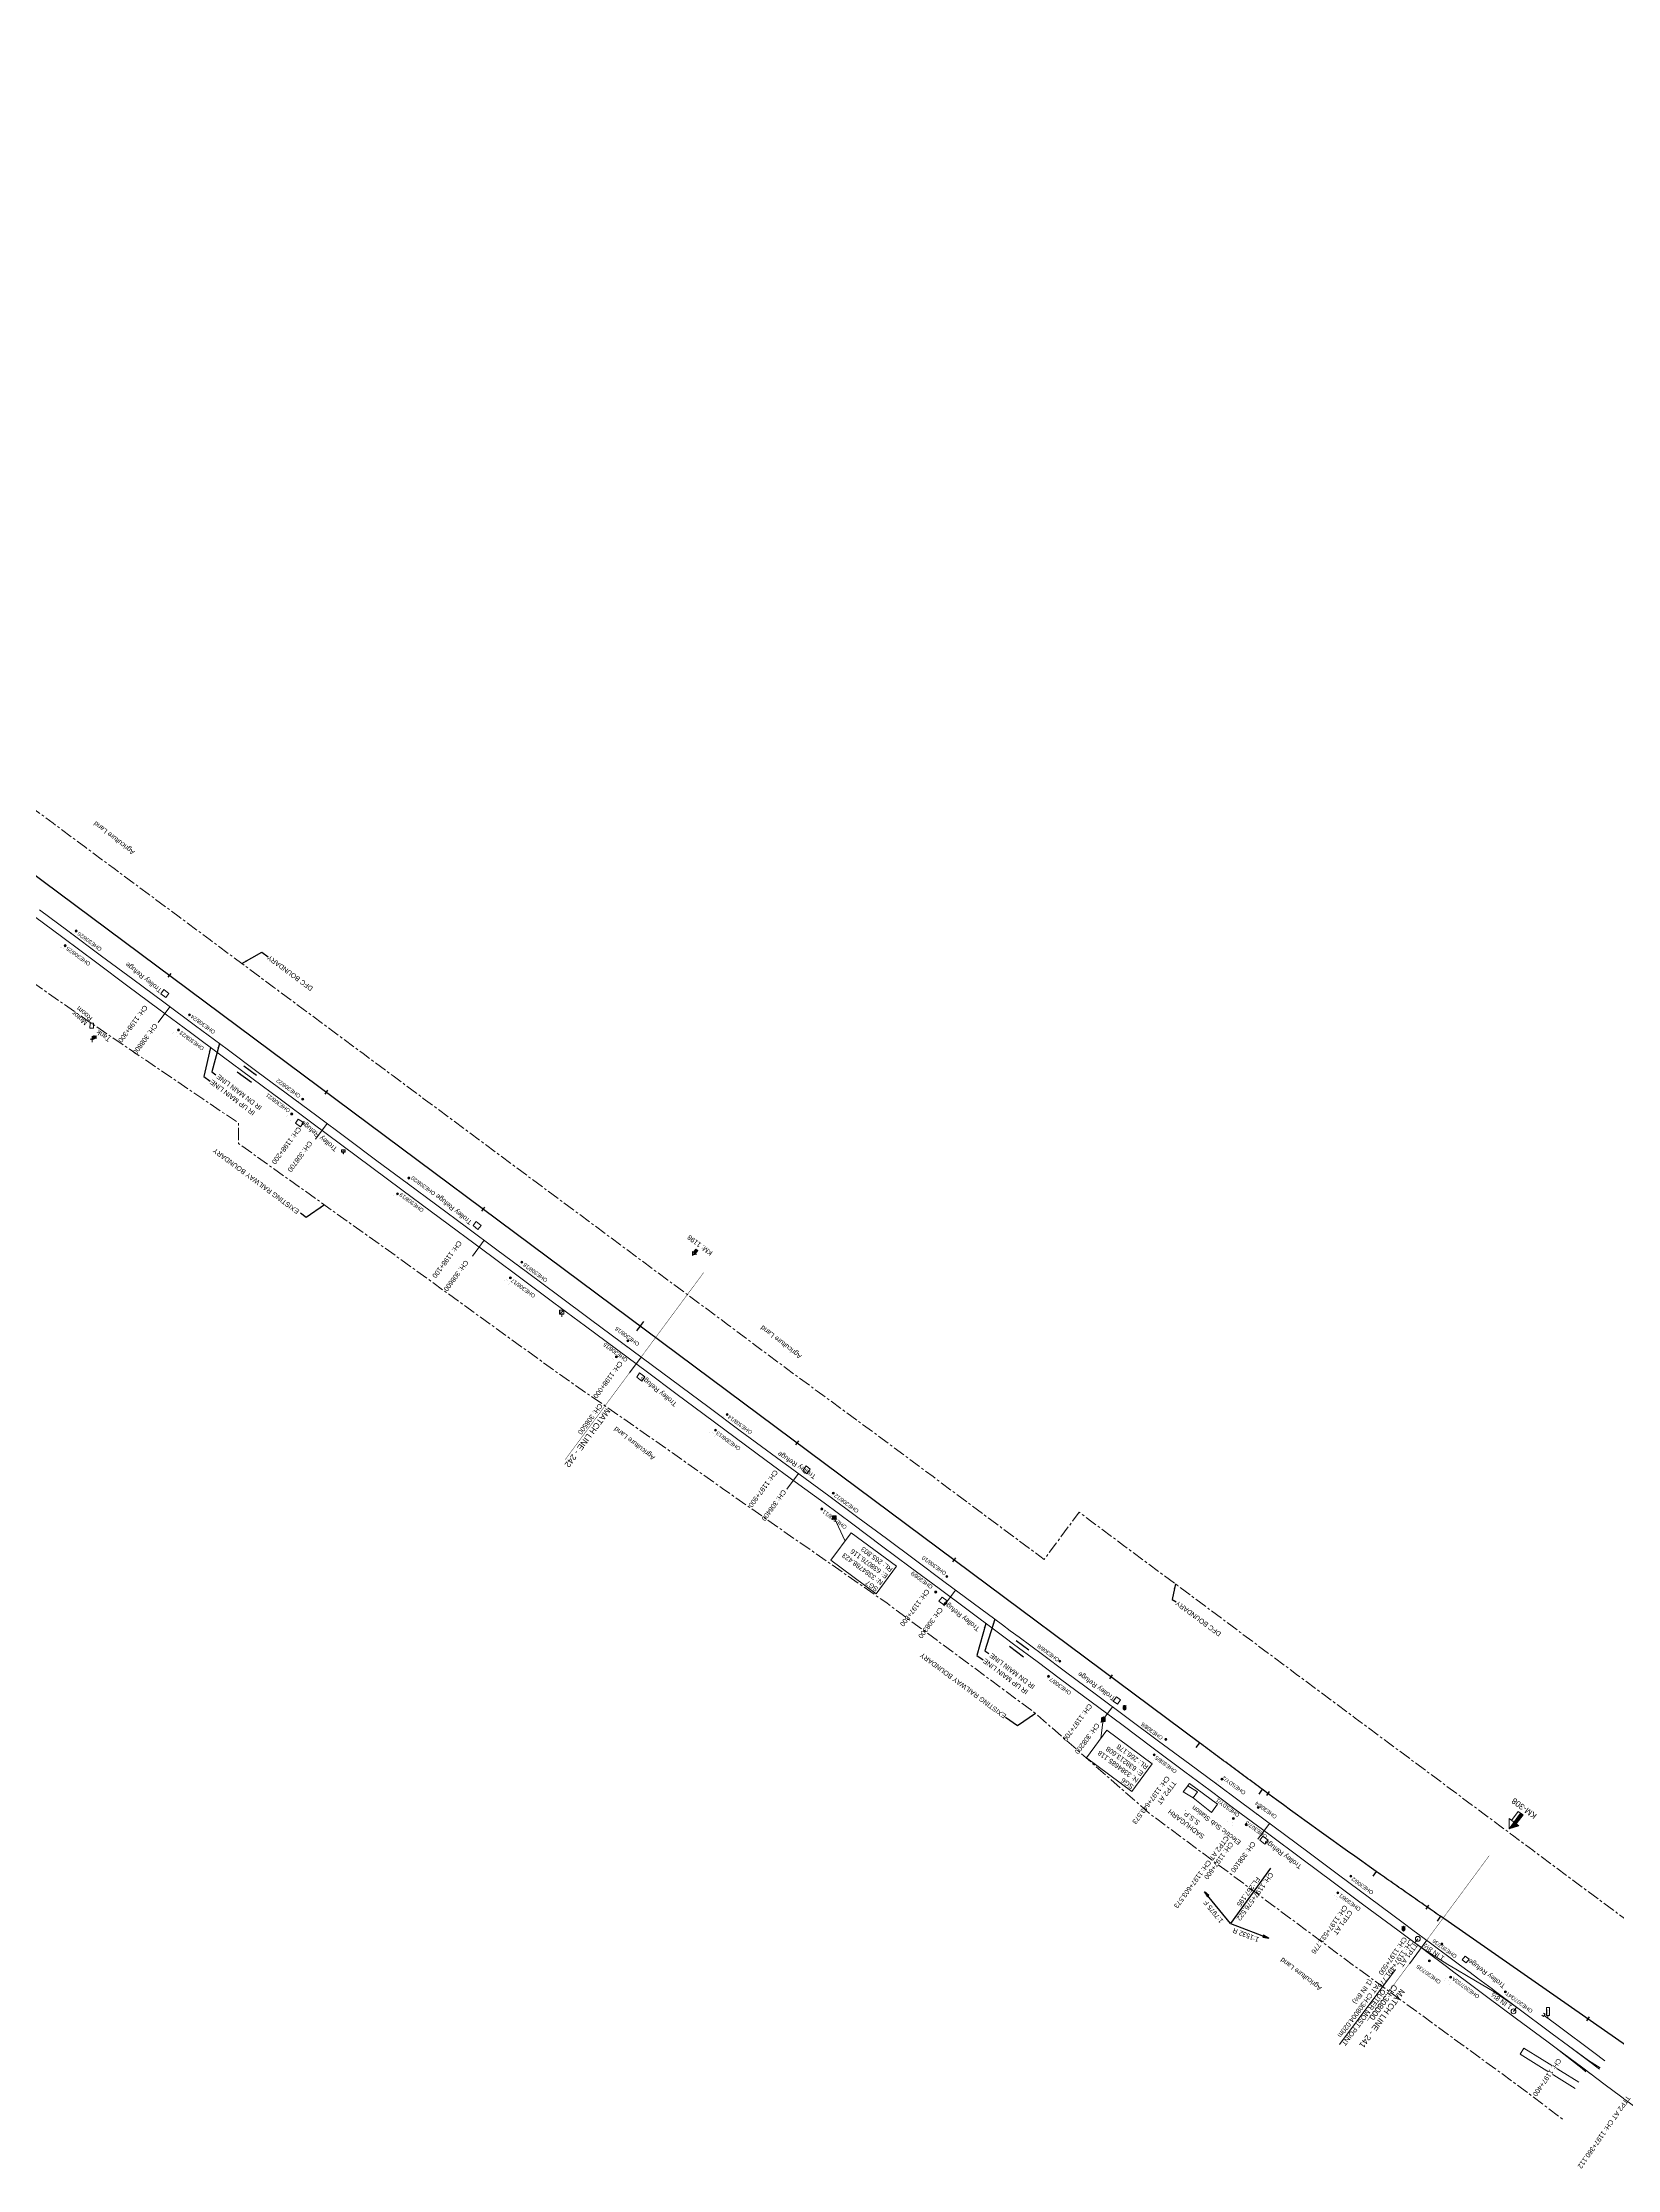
# Model space of a CAD drawing. Header units: metres. Extents: x 628798 to 649928, y 3375999 to 3390963.
# Drawn here: x 637671 to 638476, y 3384455 to 3385542 of the extents above; entities that cross this region are included whole.
import ezdxf
from ezdxf.enums import TextEntityAlignment as Align

# ---------------------------------------------------------------- set-up
doc = ezdxf.new("R2010")
doc.units = ezdxf.units.M
doc.header["$MEASUREMENT"] = 0
for name, pattern in [('CENTER', [2, 1.25, -0.25, 0.25, -0.25]), ('CENTER2', [1.125, 0.75, -0.125, 0.125, -0.125]), ('PHANTOM2', [1.25, 0.625, -0.125, 0.125, -0.125, 0.125, -0.125])]:
    doc.linetypes.add(name, pattern=pattern)
for name, color, linetype, lineweight in [('Bore', 8, 'Continuous', 0), ('C-ALIG-DG-LINE', 1, 'CENTER2', 70), ('C-ALIG-LABL-DG', 1, 'Continuous', 25), ('C-ALIG-LABL-DG-MARK', 1, 'Continuous', 25), ('Commercial Building Pucca', 251, 'Continuous', 0), ('DFCC BOUNDARY', 6, 'CENTER', 0), ('Existing Chainage', 7, 'Continuous', 0), ('Existing IR Track', 143, 'Continuous', 0), ('Existing Railway Boundary', 7, 'CENTER', 0), ('Fence', 251, 'FENCELINE1', 0), ('flow direction', 7, 'Continuous', 0), ('Govt buliding', 251, 'Continuous', 0), ('Km post', 1, 'Continuous', 13), ('KM STONE', 7, 'Continuous', 0), ('MATCH LINE', 7, 'Continuous', 0), ('Name Board', 251, 'Continuous', 0), ('OHE MAST', 8, 'Continuous', 0), ("SADHUGARH STN SRJ's", 251, 'Continuous', 0), ('Side Details', 251, 'Continuous', 0), ('Sign Board', 251, 'Continuous', 0), ('SRJ13A', 8, 'Continuous', 0), ('STOP', 8, 'Continuous', 0), ('Text', 251, 'Continuous', 0), ('TOPOSTYLEREMARK', 251, 'Continuous', 0), ('Transformer', 251, 'Continuous', 0), ('Trolley Stand', 251, 'Continuous', 0), ('WL', 7, 'Continuous', 0)]:
    doc.layers.add(name, color=color, linetype=linetype, lineweight=lineweight)
doc.styles.add('ARIAL', font='arial.ttf')
doc.styles.add('CUT-FILL', font='cut-fill.shx', dxfattribs={"height": 2})
doc.styles.add('NB', font='swissbo.ttf', dxfattribs={"height": 1.5})
doc.styles.get("Standard").update_dxf_attribs({"font": 'arial.ttf'})
doc.styles.add('Style-Arial', font='arial.ttf')
doc.styles.add('Text', font='arial.ttf', dxfattribs={"height": 2})
doc.linetypes.add('FENCELINE1', pattern='A,6.35,-2.54,[133,ltypeshp.shx,S=2.54,R=0,X=-2.54,Y=0],-2.54,25.4', length=36.83)
doc.dimstyles.new('ISO-25', dxfattribs={"dimtxt": 2.5, "dimasz": 2.5, "dimexe": 1.25, "dimexo": 0.625, "dimtad": 1, "dimtxsty": 'Standard', "dimcen": 2.5, "dimadec": 0, "dimazin": 0, "dimtfac": 1, "dimtmove": 0, "dimatfit": 3, "dimfxl": 1, "dimarcsym": 0})

# ---------------------------------------------------------------- blocks, each defined once
blk = doc.blocks.new('BORE')
at = {"ltscale": 0.5}
for q in [(-1, 0), (0, 1.6), (1, 0), (0, -1.6)]:
    blk.add_line((0, 0), q, dxfattribs=at)
blk.add_circle((0, 0), 0.328, dxfattribs=at)
blk = doc.blocks.new('NB')
for p, q in [((-1, 0.8), (-1, 2)), ((-1, 2), (1, 2)), ((-1, 0.8), (1, 0.8)), ((-0.1, 0.8), (-0.1, 0)), ((-0.1, 0), (0.1, 0)), ((0.1, 0.8), (0.1, 0)), ((1, 2), (1, 0.8))]:
    blk.add_line(p, q)
at = {"style": 'NB', "width": 1.025371}
blk.add_text('NB', height=0.988, rotation=180, dxfattribs=at).set_placement((0, 1.4), align=Align.MIDDLE_CENTER)
blk = doc.blocks.new('SIG')
for color, points in [(1, [(-0.2, 0.4, 0.180295), (0, 0.3, -0.00255), (0, 0.3, -0.00255), (0, 0.3, 0.180295), (0.2, 0.4, -0.002654), (0.2, 0.4, 0.184495), (0.3, 0.7, 1.000001), (-0.3, 0.7, 0.184495), (-0.2, 0.4, -0.002654)]), (2, [(0.2, -0.2, -0.002654), (0.2, -0.2, 0.184495), (0.3, 0, 1.000001), (-0.3, 0, 0.184495), (-0.2, -0.2, -0.002654), (-0.2, -0.2, 0.180295), (0, -0.3, -0.00255), (0, -0.3, -0.00255), (0, -0.3, 0.180295)]), (3, [(0.2, -0.9, -0.002654), (0.2, -0.9, 0.184495), (0.3, -0.6, 1.000001), (-0.3, -0.6, 0.184495), (-0.2, -0.9, -0.002654), (-0.2, -0.9, 0.395599)])]:
    blk.add_hatch(color=color).paths.add_polyline_path(points)
for p, q in [((-0.3, 1), (-0.3, -0.9)), ((0.3, -0.9), (0.3, 1))]:
    blk.add_line(p, q)
at = {"flags": 128}
for points in [[(-0.3, 1), (-0.8, 1, 0.198758), (-0.4, 0.4, 0.003814), (-0.3, 0.4)], [(-0.3, 0.3), (-0.8, 0.3, 0.198758), (-0.4, -0.2, 0.003727), (-0.3, -0.3)], [(0.3, 1), (0.8, 1, -0.198758), (0.4, 0.4, -0.003814), (0.3, 0.4)], [(0.3, 0.3), (0.8, 0.3, -0.198758), (0.4, -0.2, -0.003727), (0.3, -0.3)], [(-0.3, -0.3), (-0.8, -0.3, 0.198758), (-0.4, -0.9, 0.003639), (-0.3, -0.9)], [(0.3, -0.3), (0.8, -0.3, -0.198758), (0.4, -0.9, -0.003639), (0.3, -0.9)]]:
    blk.add_lwpolyline(points, format="xyb", dxfattribs=at)
for centre, radius, start, end in [((0, 0.9), 0.324, 12.4049, 167.5951), ((0, 0.8), 0.357, 27.7578, 152.2422), ((0, -0.9), 0.324, 181.4572, 358.5428)]:
    blk.add_arc(centre, radius, start, end)
blk = doc.blocks.new('STOP')
at = {"layer": 'SRJ13A', "flags": 128}
blk.add_lwpolyline([(0.8, 5.4), (-0.8, 5.4), (-0.8, 1.3), (0.8, 1.3), (0.8, 5.4)], close=True, dxfattribs=at)
blk.add_lwpolyline([(0, 1.3), (0, 0)], dxfattribs=at)
at = {"layer": 'SRJ13A', "char_height": 0.739, "attachment_point": 7, "rotation": 180, "line_spacing_factor": 0.6, "style": 'CUT-FILL'}
for s, insert in [('O', (0.3, 4.1)), ('P', (0.3, 5)), ('T', (0.3, 3.1)), ('S', (0.3, 2))]:
    blk.add_mtext(s, dxfattribs=dict(at, insert=insert))
blk = doc.blocks.new('TRF')
blk.add_hatch(color=256).paths.add_polyline_path([(-0.2, -0.4), (0, 0), (-1, -0.3), (0.4, 0.4), (0.2, 0), (1, 0.1)])
for p, q in [((-0.7, 0.7), (-0.7, -0.7)), ((-0.5, 0.7), (-0.7, 0.7)), ((-0.5, -0.7), (-0.5, 0.7)), ((0, 0.7), (0, -0.7)), ((0.2, 0.7), (0, 0.7)), ((0.2, -0.7), (0.2, 0.7)), ((0.7, 0.7), (0.7, -0.7)), ((0.9, 0.7), (0.7, 0.7)), ((0.9, -0.7), (0.9, 0.7)), ((-0.7, -0.7), (-0.5, -0.7)), ((0, -0.7), (0.2, -0.7)), ((0.7, -0.7), (0.9, -0.7))]:
    blk.add_line(p, q)
at = {"flags": 128}
blk.add_lwpolyline([(0.2, 0), (0.4, 0.4), (-1, -0.3), (0, 0), (-0.2, -0.4), (1, 0.1), (0.2, 0)], close=True, dxfattribs=at)
blk = doc.blocks.new('WL')
at = {"layer": 'WL'}
for p, q in [((1.1, 3.4), (-1.1, 3.4)), ((-1.1, 3.4), (-1.1, 1.3)), ((-1.1, 1.3), (1.1, 1.3)), ((0, 1.3), (0, 0)), ((1.1, 1.3), (1.1, 3.4))]:
    blk.add_line(p, q, dxfattribs=at)
at = {"layer": 'WL', "flags": 128}
blk.add_lwpolyline([(-1.1, 1.3), (1.1, 3.4)], dxfattribs=at)
at = {"layer": 'WL', "char_height": 0.739, "attachment_point": 7, "rotation": 180, "line_spacing_factor": 0.6, "style": 'CUT-FILL'}
for s, insert in [('W', (0, 2.9)), ('L', (0.5, 1.9))]:
    blk.add_mtext(s, dxfattribs=dict(at, insert=insert))
blk = doc.blocks.new('OHE MAST')
h = blk.add_hatch(color=256)
edge = h.paths.add_edge_path()
edge.add_arc((0, 0), 0.514, 0, 360)
at = {"const_width": 0.01, "flags": 128}
for points in [[(1.5, 3.5), (1.5, 2), (-1.5, 2), (-1.5, 3.5)], [(0, 2), (0, 0)]]:
    blk.add_lwpolyline(points, dxfattribs=at)
blk.add_circle((0, 0), 0.514)
blk = doc.blocks.new('KM POST PLAN')
h = blk.add_hatch(color=256)
h.paths.add_polyline_path([(-6.3, -8.5), (0, 0), (0, -8.5), (-3, -8.5)], flags=16)
h.paths.add_polyline_path([(-3, -20), (-3, -8.5), (0, -8.5), (0, -20)], flags=16)
at = {"flags": 128}
for points in [[(0, 0), (-6.3, -8.5), (6.3, -8.5)], [(0, 0), (0, -20)], [(0, 0), (6.3, -8.5)], [(3, -8.5), (3, -20), (-3, -20), (-3, -8.5)]]:
    blk.add_lwpolyline(points, dxfattribs=at)
blk = doc.blocks.new('Direction')
h = blk.add_hatch(color=256)
h.dxf.hatch_style = 1
h.paths.add_polyline_path([(-5.54, 0), (-4.75, -0.13), (-4.75, 0.13)])
blk.add_lwpolyline([(-5.54, 0), (-4.75, -0.13), (-4.75, 0.13)], close=True)
blk.add_lwpolyline([(0, 0), (-5.54, 0)])
blk = doc.blocks.new('Tick Hor')
blk.add_lwpolyline([(-0.5, 0), (0.5, 0)])
blk = doc.blocks.new('KM Post')
at = {"layer": 'Km post', "lineweight": 13}
h = blk.add_hatch(color=256, dxfattribs=at)
h.paths.add_polyline_path([(0, -8.9), (1.6, -8.9), (1.6, -3.8), (0, -3.8)])
h.paths.add_polyline_path([(0, -3.8), (0, 0), (-3.4, -3.8)])
for p, q in [((0, -8.9), (0, 0)), ((3.1, -3.8), (0, 0)), ((3.1, -3.8), (-3.4, -3.8))]:
    blk.add_line(p, q, dxfattribs=at)
blk.add_lwpolyline([(1.6, -3.8), (1.6, -8.9), (-1.6, -8.9), (-1.6, -3.8)], dxfattribs=at)
blk = doc.blocks.new('BM')
blk.add_hatch(color=256).paths.add_polyline_path([(-0.9, -0.9), (-0.9, 0.9), (0.9, 0.9), (0.9, -0.9)])
for p, q in [((0.9, 0.9), (-0.9, 0.9)), ((-0.9, 0.9), (-0.9, -0.9)), ((0.9, -0.9), (0.9, 0.9)), ((-0.9, -0.9), (0.9, -0.9))]:
    blk.add_line(p, q)

msp = doc.modelspace()

# ---------------------------------------------------------------- linework, layer by layer
at = {"layer": 'C-ALIG-DG-LINE', "color": 1, "linetype": 'Continuous', "lineweight": 30, "flags": 128}
for points in [[(638262.7173, 3384673.347), (636446.8707, 3386025.4518)], [(638294.8454, 3384649.5189), (638293.8062, 3384650.2838), (638292.7673, 3384651.0491), (638291.7287, 3384651.8147), (638290.6903, 3384652.5806), (638289.6522, 3384653.3469), (638288.6143, 3384654.1135), (638287.5766, 3384654.8805), (638286.5392, 3384655.6477), (638285.5019, 3384656.4152), (638284.4649, 3384657.183), (638283.428, 3384657.951), (638282.3913, 3384658.7193), (638281.3549, 3384659.4878), (638280.3185, 3384660.2565), (638279.2824, 3384661.0255), (638278.2463, 3384661.7946), (638277.2104, 3384662.5639), (638276.1747, 3384663.3334), (638275.139, 3384664.1031), (638274.1035, 3384664.8729), (638273.0681, 3384665.6428), (638272.0327, 3384666.4129), (638270.9975, 3384667.1831), (638269.9623, 3384667.9534), (638268.9272, 3384668.7237), (638267.8921, 3384669.4942), (638266.8571, 3384670.2647), (638265.8221, 3384671.0352), (638264.7871, 3384671.8058), (638263.7522, 3384672.5764), (638262.7173, 3384673.347)], [(638385.8942, 3384584.65), (638384.8352, 3384585.3872), (638383.7762, 3384586.1244), (638382.7172, 3384586.8616), (638381.6583, 3384587.5989), (638380.5994, 3384588.3362), (638379.5405, 3384589.0736), (638378.4817, 3384589.811), (638377.4229, 3384590.5485), (638376.3642, 3384591.2862), (638375.3056, 3384592.0239), (638374.2471, 3384592.7618), (638373.1886, 3384593.4998), (638372.1303, 3384594.2379), (638371.0721, 3384594.9763), (638370.014, 3384595.7148), (638368.9561, 3384596.4535), (638367.8982, 3384597.1923), (638366.8406, 3384597.9315), (638365.7831, 3384598.6708), (638364.7257, 3384599.4104), (638363.6686, 3384600.1502), (638362.6116, 3384600.8903), (638361.5548, 3384601.6306), (638360.4982, 3384602.3713), (638359.4418, 3384603.1122), (638358.3857, 3384603.8535), (638357.3298, 3384604.5951), (638356.2741, 3384605.337), (638355.2186, 3384606.0793), (638354.1635, 3384606.8219), (638353.1085, 3384607.565)], [(638493.9553, 3384509.4288), (638385.8942, 3384584.65)]]:
    msp.add_lwpolyline(points, dxfattribs=at)
msp.add_lwpolyline([(638353.1085, 3384607.565, -0.005128451), (638294.8454, 3384649.5189)], format="xyb", dxfattribs=at)
at = {"layer": 'C-ALIG-LABL-DG', "color": 1, "linetype": 'Continuous', "lineweight": 25}
msp.add_line((637976.8387, 3384886.2162), (637975.3456, 3384884.211), dxfattribs=at)
at = {"layer": 'C-ALIG-LABL-DG-MARK', "color": 1, "linetype": 'Continuous', "lineweight": 25}
for p, q in [((638262.7173, 3384673.347), (638260.9256, 3384670.9408)), ((638294.8454, 3384649.5189), (638293.0675, 3384647.1025)), ((638353.1085, 3384607.565), (638351.3806, 3384605.1126)), ((638385.8942, 3384584.65), (638384.1803, 3384582.1878))]:
    msp.add_line(p, q, dxfattribs=at)
at = {"layer": 'Commercial Building Pucca', "flags": 128}
msp.add_lwpolyline([(637695.7001, 3385038.4061), (637695.8527, 3385041.0202), (637697.5964, 3385041.0218), (637697.4437, 3385038.4073), (637695.7001, 3385038.4061)], close=True, dxfattribs=at)
at = {"layer": 'DFCC BOUNDARY', "ltscale": 5, "flags": 128}
msp.add_lwpolyline([(638512.7428, 3384521.713), (638504.2228, 3384528.0973), (638522.1163, 3384552.1771), (638518.1846, 3384555.1232), (638514.2321, 3384558.034), (638502.8078, 3384566.537), (638489.0841, 3384576.7696), (638484.2493, 3384580.3202), (638469.0821, 3384591.6224), (638453.673, 3384603.0822), (638442.7887, 3384611.1681), (638436.9671, 3384615.5207), (638433.1239, 3384618.3643), (638422.6768, 3384626.15), (638421.7616, 3384626.841), (638416.9885, 3384630.396), (638413.1012, 3384633.2849), (638408.3574, 3384636.8252), (638390.9872, 3384649.7597), (638375.2051, 3384661.4992), (638359.3145, 3384673.3195), (638342.4009, 3384685.9192), (638325.1097, 3384698.8001), (638312.4131, 3384708.2627), (638299.5727, 3384717.8325), (638283.421, 3384729.8812), (638267.2814, 3384741.9209), (638251.6382, 3384753.5751), (638235.9993, 3384765.2261), (638224.0076, 3384774.1592), (638212.0144, 3384783.0934), (638207.7475, 3384786.2668), (638203.5953, 3384789.3812), (638201.3188, 3384791.0703), (638183.4175, 3384766.9966), (638170.7093, 3384776.4258), (638155.9545, 3384787.3756), (638141.3247, 3384798.3001), (638126.6118, 3384809.2868), (638111.8422, 3384820.247), (638097.0315, 3384831.2376), (638082.1528, 3384842.145), (638067.464, 3384852.9132), (638051.7008, 3384864.6071), (638035.8973, 3384876.3309), (638021.4774, 3384887.0878), (638006.9332, 3384897.9374), (637991.016, 3384909.7218), (637975.1911, 3384921.438), (637959.0599, 3384933.4393), (637942.934, 3384945.4368), (637927.2777, 3384957.0663), (637896.6047, 3384979.8664), (637881.4445, 3384991.1435), (637866.0852, 3385002.5538), (637850.6639, 3385014.01), (637835.2895, 3385025.4333), (637819.8923, 3385036.8737), (637804.6903, 3385048.163), (637789.5352, 3385059.4175), (637773.3954, 3385071.4282), (637757.1659, 3385083.5056), (637741.3046, 3385095.2664), (637725.4311, 3385107.0364), (637708.0351, 3385119.9738), (637693.5501, 3385130.7463), (637676.8901, 3385143.1092), (637663.2517, 3385153.2332), (637647.9996, 3385164.5636), (637617.174, 3385187.4675), (637616.877, 3385187.6879), (637600.9579, 3385199.5024), (637585.8584, 3385210.7298), (637570.6517, 3385222.0369), (637537.9694, 3385246.2774), (637522.2745, 3385257.9344), (637506.6669, 3385269.5267), (637479.5547, 3385289.98), (637466.4628, 3385299.5728), (637446.4408, 3385314.3812), (637438.6568, 3385320.3072), (637421.6722, 3385332.9187), (637405.0042, 3385345.2944), (637391.3085, 3385355.4492), (637377.8187, 3385365.4512), (637362.1473, 3385377.0924), (637346.5681, 3385388.6652), (637330.1083, 3385400.8842), (637313.6382, 3385413.1108), (637298.0148, 3385424.704), (637282.3872, 3385436.3004), (637266.9825, 3385447.7133), (637251.5791, 3385459.1253), (637235.8659, 3385470.8031), (637220.0563, 3385482.5526), (637205.6315, 3385493.266), (637191.1464, 3385504.0243), (637174.5115, 3385516.3649), (637157.9133, 3385528.6782), (637120.7262, 3385556.2716), (637104.0968, 3385568.6199), (637087.4257, 3385580.9991), (637070.6661, 3385593.4508), (637053.8324, 3385605.9673), (637034.2942, 3385620.4796), (637014.7653, 3385634.9851), (636998.1564, 3385647.3079), (636981.6015, 3385659.5906), (636969.1935, 3385668.7954), (636949.2535, 3385683.5931), (636936.4575, 3385693.0907), (636916.0981, 3385708.2022), (636899.9485, 3385720.1875), (636883.8755, 3385732.116), (636866.7664, 3385744.807), (636849.7275, 3385757.446), (636833.4569, 3385769.5225), (636817.1829, 3385781.6015), (636801.7437, 3385793.0709), (636786.3029, 3385804.5415), (636767.6725, 3385818.3509), (636749.0781, 3385832.1337), (636730.7948, 3385845.6945), (636712.5357, 3385859.2373), (636690.971, 3385875.2246), (636669.5582, 3385891.0993), (636647.3051, 3385907.5924), (636636.2611, 3385915.7926), (636652.5971, 3385937.795)], dxfattribs=at)
at = {"layer": 'Existing Chainage', "color": 7, "linetype": 'Continuous', "lineweight": 13, "flags": 128}
for points in [[(637730.647, 3385041.2819), (637736.6137, 3385049.3068)], [(637810.9113, 3384981.6359), (637816.878, 3384989.6608)], [(637891.1795, 3384921.9889), (637897.1431, 3384930.016)], [(637971.4786, 3384862.3631), (637977.4294, 3384870.3997)], [(638051.8736, 3384802.7928), (638057.7758, 3384810.8651)], [(638132.1562, 3384743.2684), (638138.1045, 3384751.3069)], [(638212.4087, 3384683.6463), (638218.3758, 3384691.6709)], [(638292.6801, 3384624.0023), (638298.6435, 3384632.0296)], [(638370.0346, 3384560.3062), (638378.9156, 3384572.3945)]]:
    msp.add_lwpolyline(points, dxfattribs=at)
at = {"layer": 'Existing IR Track', "flags": 128}
for points in [[(638462.6853, 3384504.1527), (638458.6248, 3384507.1749), (638445.0662, 3384517.2844), (638440.2398, 3384520.8288), (638424.8655, 3384532.2853), (638409.5127, 3384543.7032), (638398.5683, 3384551.8337), (638392.804, 3384556.1435), (638389.0068, 3384558.953), (638378.2724, 3384566.9528), (638377.3659, 3384567.6373), (638372.8173, 3384571.0251), (638368.9015, 3384573.9352), (638364.1297, 3384577.4964), (638346.7911, 3384590.4073), (638331.0393, 3384602.1243), (638315.1484, 3384613.9448), (638298.1931, 3384626.5755), (638280.9022, 3384639.4562), (638268.1923, 3384648.9287), (638255.3519, 3384658.4985), (638239.1741, 3384670.5667), (638223.0344, 3384682.6065), (638207.4282, 3384694.2331), (638191.7893, 3384705.8841), (638179.8001, 3384714.8153), (638167.807, 3384723.7494), (638163.4658, 3384726.9781), (638159.3466, 3384730.0677), (638144.491, 3384741.0903), (638129.6806, 3384752.0813), (638114.9985, 3384763.0449), (638100.3383, 3384773.9922), (638085.6218, 3384784.913), (638070.9139, 3384795.8274), (638056.1384, 3384806.6591), (638041.349, 3384817.501), (638025.4856, 3384829.2693), (638009.635, 3384841.0279), (637995.1683, 3384851.8198), (637980.6879, 3384862.6218), (637964.8347, 3384874.3589), (637948.9684, 3384886.1056), (637932.7961, 3384898.1376), (637916.6701, 3384910.1352), (637901.0407, 3384921.7446), (637870.3557, 3384944.5537), (637855.1834, 3384955.8399), (637839.8463, 3384967.2335), (637824.425, 3384978.6897), (637809.0477, 3384990.1152), (637793.6505, 3385001.5556), (637778.4575, 3385012.8382), (637763.3024, 3385024.0927), (637747.1273, 3385036.1296), (637730.9285, 3385048.1842), (637715.0977, 3385059.9224), (637699.1989, 3385071.7111), (637681.7776, 3385084.6674), (637667.3112, 3385095.4261)], [(638467.2104, 3384506.6006), (638461.5771, 3384510.7654), (638451.3719, 3384518.4451), (638443.021, 3384524.6179), (638424.838, 3384538.1874), (638413.4014, 3384546.7453), (638412.3313, 3384547.5276), (638404.9481, 3384553.0799), (638401.083, 3384555.8973), (638395.6595, 3384559.9314), (638380.1215, 3384571.5086), (638371.7734, 3384577.6418), (638366.9578, 3384581.2557), (638349.6296, 3384594.1572), (638333.8354, 3384605.8881), (638318.1185, 3384617.5616), (638300.9643, 3384630.3055), (638283.7279, 3384643.1105), (638270.9302, 3384652.6114), (638257.8884, 3384662.2936), (638241.8747, 3384674.1992), (638225.6189, 3384686.2849), (638210.0984, 3384697.826), (638194.3383, 3384709.5451), (638182.4668, 3384718.4016), (638170.5592, 3384727.2849), (638166.088, 3384730.5555), (638162.0542, 3384733.587), (638147.1212, 3384744.6348), (638132.1751, 3384755.6946), (638117.6111, 3384766.5569), (638102.8243, 3384777.5854), (638088.2304, 3384788.4255), (638073.3774, 3384799.4578), (638058.7297, 3384810.1677), (638043.9949, 3384820.9413), (638028.0785, 3384832.7623), (638012.2006, 3384844.5548), (637997.7561, 3384855.2995), (637983.2661, 3384866.0779), (637967.4043, 3384877.8229), (637951.4707, 3384889.6212), (637935.3683, 3384901.6006), (637919.3629, 3384913.508), (637903.6142, 3384925.2084), (637888.1068, 3384936.7293), (637872.9275, 3384948.0169), (637857.7559, 3384959.2988), (637842.4149, 3384970.6894), (637827.1272, 3384982.0404), (637811.6157, 3384993.5734), (637796.0755, 3385005.1278), (637781.0277, 3385016.3003), (637765.7782, 3385027.6225), (637749.6937, 3385039.5816), (637733.5038, 3385051.6191), (637717.6503, 3385063.363), (637701.6342, 3385075.2274), (637684.3347, 3385088.1077), (637669.8493, 3385098.8928)]]:
    msp.add_lwpolyline(points, dxfattribs=at)
at = {"layer": 'Existing IR Track'}
for points in [[(638372.775, 3384571.0335), (638378.4116, 3384567.0976), (638389.6744, 3384559.9559), (638393.7343, 3384557.5613), (638400.0244, 3384553.9377), (638403.9197, 3384551.6948), (638413.3143, 3384546.0563), (638424.8044, 3384538.2171)], [(638437.7522, 3384534.0625), (638438.588, 3384533.4396), (638439.4538, 3384534.6011), (638438.6112, 3384535.2292)], [(638439.0209, 3384534.0203), (638446.1113, 3384528.7273), (638464.2572, 3384515.1071), (638470.0085, 3384510.8139)], [(638454.799, 3384496.6962), (638426.7549, 3384514.2266), (638428.535, 3384517.2195), (638456.6854, 3384499.8378)], [(638460.2767, 3384505.2131), (638458.3031, 3384506.8705), (638445.008, 3384517.3137)], [(638451.3631, 3384518.447), (638461.6891, 3384511.0136), (638467.5049, 3384507.1579)]]:
    msp.add_lwpolyline(points, dxfattribs=at)
at = {"layer": 'Fence', "color": 7}
for points in [[(638256.7757, 3384651.3903), (638257.6624, 3384652.5458)], [(638257.6624, 3384652.5458), (638271.9938, 3384641.9692), (638268.8508, 3384637.712), (638259.5484, 3384645.1477)]]:
    msp.add_lwpolyline(points, dxfattribs=at)
at = {"layer": 'Govt buliding', "color": 7, "flags": 128}
msp.add_lwpolyline([(638254.5194, 3384648.2886), (638256.7626, 3384651.3793), (638261.8047, 3384648.2494), (638259.5484, 3384645.1477), (638254.5194, 3384648.2886)], close=True, dxfattribs=at)
at = {"layer": 'MATCH LINE', "linetype": 'PHANTOM2', "ltscale": 15, "const_width": 0.2}
for points in [[(638009.4154, 3384913.5971), (637938.5777, 3384817.9301)], [(638410.8693, 3384615.6149), (638348.4825, 3384531.2306)]]:
    msp.add_lwpolyline(points, dxfattribs=at)
at = {"layer": "SADHUGARH STN SRJ's", "color": 7}
for p, q in [((638372.8269, 3384571.0243), (638374.404, 3384573.1399)), ((638424.8617, 3384538.1866), (638423.2847, 3384536.071))]:
    msp.add_line(p, q, dxfattribs=at)
at = {"layer": "SADHUGARH STN SRJ's", "lineweight": 13, "flags": 128}
msp.add_lwpolyline([(638334.2776, 3384519.1424), (638362.8857, 3384557.5258)], dxfattribs=at)
at = {"layer": "SADHUGARH STN SRJ's", "color": 7}
for centre in [(638374.404, 3384573.1399), (638423.2847, 3384536.071)]:
    msp.add_circle(centre, 1.2487, dxfattribs=at)
at = {"layer": 'TOPOSTYLEREMARK', "flags": 128}
for points in [[(638076.116, 3384788.423), (638081.684, 3384776.3661)], [(638213.608, 3384685.118), (638212.2812, 3384675.4866)]]:
    msp.add_lwpolyline(points, dxfattribs=at)
msp.add_lwpolyline([(638238.5887, 3384662.5764), (638228.2103, 3384648.486), (638205.0499, 3384665.6689), (638215.4283, 3384679.7592), (638238.5887, 3384662.5764)], close=True, dxfattribs=at)
at = {"layer": 'Trolley Stand', "flags": 128}
for points in [[(637736.0506, 3385056.1947), (637734.5525, 3385054.028), (637731.964, 3385055.9982), (637733.4627, 3385058.1657), (637736.0506, 3385056.1947)], [(637800.689, 3384989.8337), (637802.1342, 3384991.9666), (637804.785, 3384990.1433), (637803.3398, 3384988.0104), (637800.689, 3384989.8337)], [(637894.027, 3384935.5552), (637895.6139, 3384937.6347), (637893.1554, 3384939.5945), (637891.568, 3384937.5143), (637894.027, 3384935.5552)], [(637979.3173, 3384860.2946), (637977.8251, 3384858.1099), (637975.1696, 3384860.0542), (637976.662, 3384862.2392), (637979.3173, 3384860.2946)], [(638063.7844, 3384813.1651), (638062.0685, 3384810.724), (638059.9789, 3384812.2789), (638061.6948, 3384814.7201), (638063.7844, 3384813.1651)], [(638133.859, 3384745.7715), (638132.1772, 3384743.7312), (638129.6374, 3384745.5802), (638131.3196, 3384747.621), (638133.859, 3384745.7715)], [(638220.8654, 3384692.9602), (638222.4867, 3384695.2246), (638220.3623, 3384696.8586), (638218.7407, 3384694.5938), (638220.8654, 3384692.9602)], [(638296.2102, 3384621.4241), (638293.5462, 3384623.5793), (638295.15, 3384625.6558), (638297.8142, 3384623.5005), (638296.2102, 3384621.4241)], [(638399.1503, 3384560.7876), (638400.6911, 3384562.8203), (638398.5254, 3384564.3574), (638396.9846, 3384562.3247), (638399.1503, 3384560.7876)]]:
    msp.add_lwpolyline(points, close=True, dxfattribs=at)

# ---------------------------------------------------------------- block references
at = {"layer": 'Bore', "linetype": 'Continuous', "xscale": 0.9997814890005895, "yscale": 0.9997814890005895, "zscale": 0.9997814890005895, "rotation": 359.8544028715392}
msp.add_blockref('BORE', (637696.8916, 3385032.7903), dxfattribs=at)
at = {"layer": 'C-ALIG-LABL-DG', "color": 1, "linetype": 'Continuous', "lineweight": 25}
for p, xscale, yscale, zscale, rotation in [((637736.218, 3385065.3857), 2.500000000000003, 2.500000000000003, 2.500000000000003, 233.328113455397), ((637816.4249, 3385005.6625), 2.500000000000003, 2.500000000000003, 2.500000000000003, 233.328113455397), ((637896.6318, 3384945.9394), 2.500000000000003, 2.500000000000003, 2.500000000000003, 233.328113455397), ((637976.8387, 3384886.2162), 6.000000000000004, 6.000000000000004, 6.000000000000004, 233.328113455397), ((638057.0456, 3384826.493), 2.500000000000003, 2.500000000000003, 2.500000000000003, 233.328113455397), ((638137.2524, 3384766.7699), 2.500000000000003, 2.500000000000003, 2.500000000000003, 233.328113455397), ((638217.4593, 3384707.0467), 2.500000000000003, 2.500000000000003, 2.500000000000003, 233.328113455397), ((638297.7248, 3384647.4026), 2.5, 2.5, 2.5, 233.7140166872419), ((638379.1447, 3384589.3492), 2.500000000000001, 2.500000000000001, 2.500000000000001, 235.1444260208738), ((638461.2177, 3384532.2175), 2.5, 2.5, 2.5, 235.1582665340749)]:
    msp.add_blockref('Tick Hor', p, dxfattribs=dict(at, xscale=xscale, yscale=yscale, zscale=zscale, rotation=rotation))
at = {"layer": 'KM STONE'}
ref = msp.add_blockref('KM POST PLAN', (638420.9864, 3384629.2993), dxfattribs=dict(at, xscale=0.4999999999999998, yscale=0.4999999999999998, zscale=0.4999999999999998, rotation=143.5234969409069))
ref.add_attrib('KM-POST', 'KM-308', dxfattribs={"layer": '0', "height": 3, "rotation": 143.523497, "style": 'Style-Arial'}).set_placement((638428.7148, 3384639.7526), align=Align.MIDDLE_CENTER)
at = {"layer": 'Name Board', "linetype": 'Continuous', "xscale": 0.9997814890005895, "yscale": 0.9997814890005895, "zscale": 0.9997814890005895, "rotation": 359.8544028715392}
msp.add_blockref('NB', (637825.1901, 3384974.2088), dxfattribs=at)
at = {"layer": 'OHE MAST', "color": 2, "rotation": 143.3908318566117}
for p in [(637683.099, 3385080.5591), (637688.7188, 3385088.0572), (637740.9461, 3385037.4933), (637746.5725, 3385045.2114), (637798.8145, 3384994.5685), (637804.4385, 3385002.1416), (637858.6694, 3384961.8504), (637852.8441, 3384953.7599), (637916.4358, 3384918.8698), (637910.5836, 3384910.8484), (637970.6088, 3384878.6258), (637964.7495, 3384870.5364), (638021.3392, 3384840.968), (638015.4042, 3384833.0208), (638075.6244, 3384800.8066), (638069.8042, 3384792.7642), (638133.6377, 3384758.2204), (638127.9618, 3384750.3185), (638191.4319, 3384715.0241), (638185.6337, 3384707.2462), (638239.6476, 3384667.0918), (638245.6043, 3384675.0451), (638274.2721, 3384654.6528), (638280.1015, 3384634.5536), (638292.719, 3384640.2478), (638286.6563, 3384631.4528), (638340.1119, 3384605.0978), (638333.4682, 3384596.6362), (638386.6623, 3384570.4828), (638380.269, 3384561.8366), (638391.1508, 3384553.5002), (638419.1021, 3384546.0469)]:
    msp.add_blockref('OHE MAST', p, dxfattribs=at)
at = {"layer": 'Sign Board', "linetype": 'Continuous', "xscale": 0.9997814889991182, "yscale": 0.9997814889991182, "zscale": 0.9997814889991182, "rotation": 359.8566811297493}
for p in [(638224.5112, 3384691.1974), (638213.7038, 3384685.2917), (638367.0522, 3384578.3441)]:
    msp.add_blockref('SIG', p, dxfattribs=at)
at = {"layer": 'STOP', "linetype": 'Continuous', "xscale": 0.9997814889991182, "yscale": 0.9997814889991182, "zscale": 0.9997814889991182, "rotation": 359.8566811297493}
msp.add_blockref('STOP', (638440.8648, 3384532.6073), dxfattribs=at)
at = {"layer": 'TOPOSTYLEREMARK', "color": 7}
msp.add_blockref('BM', (638076.116, 3384788.423), dxfattribs=at)
at = {"layer": 'Transformer', "linetype": 'Continuous', "xscale": 0.9997814890005895, "yscale": 0.9997814890005895, "zscale": 0.9997814890005895, "rotation": 359.8544028715392}
msp.add_blockref('TRF', (637698.0059, 3385033.7913), dxfattribs=at)
at = {"layer": 'WL', "linetype": 'Continuous', "xscale": 0.9997814890005895, "yscale": 0.9997814890005895, "zscale": 0.9997814890005895, "rotation": 359.8544028715392}
msp.add_blockref('WL', (637936.8173, 3384890.927), dxfattribs=at)

# ---------------------------------------------------------------- texts
at = {"layer": 'C-ALIG-LABL-DG', "color": 1, "linetype": 'Continuous', "style": 'ARIAL'}
for s, rotation, p in [(' CH: 1197+531.776', 234.8308621, (638337.2394, 3384591.4105)), ('CTP1 AT', 234.8308621, (638339.1963, 3384588.0329)), ('CH: 1197+491.776', 235.1582665, (638370.4719, 3384573.2725)), ('CH: 1197+500', 235.1582665, (638367.0364, 3384574.3473)), ('TTP1 AT', 235.1582665, (638372.5825, 3384571.3991))]:
    msp.add_text(s, height=2.5, rotation=rotation, dxfattribs=at).set_placement(p)
at = {"layer": 'DFCC BOUNDARY', "linetype": 'Continuous', "ltscale": 5}
for p in [(637786.7687, 3385074.8309), (638250.9419, 3384745.0274)]:
    msp.add_text('DFC BOUNDARY', height=2.5, rotation=143.5, dxfattribs=at).set_placement(p, align=Align.MIDDLE_RIGHT)
at = {"layer": 'Existing Chainage', "color": 7, "lineweight": 0, "attachment_point": 4, "line_spacing_factor": 0.6, "style": 'Style-Arial'}
for s, insert, char_height, rotation in [('CH: 308800', (637729.4802, 3385040.3434), 2.5, 233.3685107), ('CH: 308700', (637808.6036, 3384980.3175), 2.5, 233.3686561), ('CH: 308600', (637888.415, 3384919.3919), 2.5, 233.3901154), ('CH: 308500', (637956.933, 3384846.199), 2.5, 233.4814934), ('CH: 308400', (638050.7458, 3384802.1376), 2.5, 233.8270132), ('CH: 308300', (638130.8914, 3384742.0799), 2.5, 233.4994048), ('CH: 308200', (638210.9371, 3384682.9213), 2.5, 233.3654808), ('CH: 308100', (638290.7166, 3384622.4086), 2.5, 233.3911677), ('CH:308000', (638363.0234, 3384549.2648), 3, 233.6958001)]:
    msp.add_mtext(s, dxfattribs=dict(at, insert=insert, char_height=char_height, rotation=rotation))
at = {"layer": 'Existing IR Track', "color": 7, "lineweight": 0}
for s, p in [('IR UP MAIN LINE', (637757.4717, 3385011.2951)), ('IR DN MAIN LINE', (637760.8181, 3385014.1235)), ('IR UP MAIN LINE', (638152.5926, 3384715.5192)), ('IR DN MAIN LINE', (638155.939, 3384718.3476))]:
    msp.add_text(s, height=2.5, rotation=143, dxfattribs=at).set_placement(p, align=Align.MIDDLE_RIGHT)
at = {"layer": 'Existing Railway Boundary', "linetype": 'Continuous', "ltscale": 5}
for p in [(637759.7539, 3384977.2562), (638121.0853, 3384719.4738)]:
    msp.add_text('EXISTING RAILWAY BOUNDARY', height=2.5, rotation=143.5, dxfattribs=at).set_placement(p, align=Align.RIGHT)
at = {"layer": 'MATCH LINE', "linetype": 'Continuous'}
for s, p in [('MATCH LINE - 242', (637959.5078, 3384844.467)), ('MATCH LINE - 241', (638365.5761, 3384547.8882))]:
    msp.add_text(s, height=3, rotation=233.6237118, dxfattribs=at).set_placement(p)
at = {"layer": 'OHE MAST'}
for s, p in [('OHE308/26', (637690.1804, 3385087.7719)), ('OHE308/25', (637684.4081, 3385080.247)), ('OHE308/24', (637748.1333, 3385045.4582)), ('OHE308/23', (637742.421, 3385037.1175)), ('OHE308/21', (637786.5071, 3385005.2732)), ('OHE308/22', (637791.8024, 3385012.7728)), ('OHE308/20', (637860.7073, 3384962.9764)), ('OHE308/19', (637854.773, 3384954.4049)), ('OHE308/18', (637917.9983, 3384918.6258)), ('OHE308/17', (637911.7606, 3384910.6259)), ('OHE308/16', (637964.9435, 3384886.0476)), ('OHE308/15', (637958.9262, 3384877.9227)), ('OHE308/13', (638016.68, 3384832.5905)), ('OHE308/14', (638022.615, 3384840.9227)), ('OHE308/12', (638077.0203, 3384800.7497)), ('OHE308/11', (638070.9924, 3384792.4566)), ('OHE308/10', (638121.8213, 3384768.9191)), ('OHE308/9', (638116.1477, 3384761.0128)), ('OHE308/8', (638180.8257, 3384723.806)), ('OHE308/7', (638186.9529, 3384706.8424)), ('OHE308/6', (638233.7728, 3384683.9204)), ('OHE308/5', (638240.8856, 3384666.7921)), ('OHESDY/2', (638275.1867, 3384656.5217)), ('OHESDY/1', (638272.0592, 3384645.0995)), ('OHE308/4', (638292.0379, 3384643.5718)), ('OHE307/3', (638287.0953, 3384633.4981)), ('OHE308/2', (638341.3623, 3384604.8587)), ('OHE308/1', (638334.8773, 3384596.3971)), ('OHE307/36', (638382.7173, 3384573.2463)), ('OHE307/35', (638374.5558, 3384560.121)), ('OHE307/33A', (638392.782, 3384553.7619)), ('OHE307/34T', (638420.1566, 3384546.2739))]:
    msp.add_text(s, height=2, rotation=144, dxfattribs=at).set_placement(p, align=Align.RIGHT)
at = {"layer": "SADHUGARH STN SRJ's", "color": 7}
for p in [(638388.2507, 3384563.7559), (638422.7486, 3384538.782)]:
    msp.add_text('1 IN 8½', height=2.5, rotation=144, dxfattribs=at).set_placement(p)
at = {"layer": "SADHUGARH STN SRJ's", "lineweight": 13, "insert": (638353.5041, 3384549.6459), "char_height": 2.5, "width": 35.114033, "attachment_point": 4, "rotation": 233.301951, "line_spacing_factor": 0.648, "style": 'Style-Arial'}
msp.add_mtext('\\A1;\\pxsm1;OUTER MOST POINT\\PAT {\\A0;CH:308004.020m (1 IN 8½)}', dxfattribs=at)
at = {"layer": 'Side Details'}
for rotation, p in [(142, (637718.8266, 3385128.6833)), (142, (638059.7055, 3384871.125)), (142, (637984.7505, 3384819.3985)), (142.7119953, (638325.5613, 3384548.3689))]:
    msp.add_text('Agriculture Land', height=2.5, rotation=rotation, dxfattribs=at).set_placement(p)
at = {"layer": 'Text', "style": 'Text'}
for s, rotation, p in [('Trolley Refuge', 141.3872313, (637732.7355, 3385058.155)), ('Room', 139.6784006, (637697.2608, 3385043.8032)), ('Motor', 139.6784006, (637694.7251, 3385041.5576)), ('Tank', 145.2283516, (637706.5568, 3385033.2715)), ('Trolley Refuge', 141.3872313, (637822.3823, 3384977.1184)), ('Trolley Refuge', 141.3872313, (637891.2567, 3384939.709)), ('Trolley Refuge', 141.3872313, (637995.9732, 3384846.8209)), ('Trolley Refuge', 147, (638067.1026, 3384809.9352)), ('Trolley Refuge', 141.9394218, (638150.7005, 3384731.9888)), ('Trolley Refuge', 144.2450333, (638220.0757, 3384696.4584)), ('Trolley Refuge', 143.9352762, (638315.3053, 3384610.6358)), ('Trolley Refuge', 143.6637794, (638419.4346, 3384549.6082))]:
    msp.add_text(s, height=2.5, rotation=rotation, dxfattribs=at).set_placement(p)
at = {"layer": 'Text', "color": 7, "style": 'Text'}
msp.add_text('Electric Sub Station', height=2.5, rotation=142.4879226, dxfattribs=at).set_placement((638284.2238, 3384622.8732))
at = {"layer": 'Text', "color": 7, "insert": (638266.309, 3384622.2577), "char_height": 2.5, "width": 27.897842, "attachment_point": 1, "rotation": 142.4879226, "style": 'Text'}
msp.add_mtext('\\pxqc;SADHUGARH S.S.P.', dxfattribs=at)

# ---------------------------------------------------------------- leaders
at = {"layer": 'DFCC BOUNDARY', "linetype": 'Continuous', "lineweight": 0, "ltscale": 5}
for points in [[(637773.3954, 3385071.4282), (637783.5711, 3385077.1792), (637786.7687, 3385074.8309)], [(638250.475, 3384754.4417), (638248.8566, 3384746.5625), (638250.9232, 3384745.3177)]]:
    msp.add_leader(points, dimstyle='ISO-25', override={"dimtxt": 3, "dimtad": 0, "dimdec": 3, "dimzin": 2, "dimtdec": 3}, dxfattribs=at)
at = {"layer": 'Existing IR Track', "color": 7, "lineweight": 0}
for points in [[(637757.3343, 3385028.534), (637753.9382, 3385013.7473), (637757.0927, 3385011.4147)], [(637761.8809, 3385030.5202), (637757.9209, 3385016.1234), (637759.9654, 3385014.6116)], [(638153.6168, 3384734.3191), (638149.0591, 3384717.9714), (638152.2136, 3384715.6389)], [(638158.2396, 3384736.4091), (638153.0418, 3384720.3475), (638155.0863, 3384718.8358)]]:
    msp.add_leader(points, dimstyle='ISO-25', override={"dimtxt": 3, "dimtad": 0}, dxfattribs=at)
at = {"layer": 'Existing Railway Boundary', "linetype": 'Continuous', "ltscale": 5}
for points in [[(637815.5196, 3384948.139), (637806.244, 3384941.6934), (637803.2493, 3384943.8322)], [(638178.9785, 3384688.3398), (638169.7029, 3384681.8942), (638163.7134, 3384686.1719)]]:
    msp.add_leader(points, dimstyle='ISO-25', override={"dimtxt": 3, "dimasz": 2.5, "dimgap": 0.625, "dimtad": 0, "dimdec": 3, "dimzin": 2, "dimtdec": 3}, dxfattribs=at)
at = {"layer": 'flow direction', "lineweight": 0}
for points in [[(637771.0277, 3385016.1331), (637778.195, 3385010.8377)], [(637780.7931, 3385014.1979), (637774.2882, 3385019.0017)], [(638165.7454, 3384722.5918), (638172.9128, 3384717.2964)], [(638175.5108, 3384720.6566), (638169.0059, 3384725.4604)]]:
    msp.add_leader(points, dimstyle='ISO-25', override={"dimtxt": 0.5, "dimasz": 2, "dimtad": 0}, dxfattribs=at)

# ---------------------------------------------------------------- next in the draw order: texts
at = {"layer": 'C-ALIG-LABL-DG', "color": 1, "linetype": 'Continuous', "lineweight": 25, "char_height": 2.5, "style": 'ARIAL', "bg_fill": 3, "box_fill_scale": 1.04, "bg_fill_color": 256, "bg_fill_true_color": 13158600, "bg_fill_transparency": 0}
for s, insert, width, attachment_point, rotation in [('CH: 1198+300', (637724.4231, 3385049.6724), 22.502814, 4, 233.3281135), ('CH: 1198+200', (637802.9068, 3384987.4911), 22.502814, 4, 233.3281135), ('CH: 1198+100', (637884.9702, 3384929.3273), 22.502814, 4, 233.3281135), ('KM: 1198', (638012.6953, 3384921.9803), 14.684959, 1, 143.3281135), ('CH: 1198+000', (637967.233, 3384867.8474), 22.502814, 4, 233.3281135), ('CH: 1197+900', (638046.5589, 3384812.2276), 22.502814, 4, 233.3281135), ('CH: 1197+800', (638124.0242, 3384751.3311), 22.502814, 4, 233.3281135), ('CH: 1197+700', (638207.1604, 3384692.7713), 22.502814, 4, 233.3281135), ('CTP2 AT CH: 1197+603.573', (638250.5336, 3384589.2119), 44.860948, 6, 233.6555179), ('CH: 1197+400', (638446.8778, 3384511.6171), 22.502814, 4, 235.1582665), ('TTP2 AT CH: 1197+360.112', (638456.8772, 3384456.1633), 44.53542, 6, 235.1582665)]:
    msp.add_mtext(s, dxfattribs=dict(at, insert=insert, width=width, attachment_point=attachment_point, rotation=rotation))

# ---------------------------------------------------------------- next in the draw order: linework, layer by layer
at = {"layer": 'TOPOSTYLEREMARK', "flags": 128}
msp.add_lwpolyline([(638107.9915, 3384763.4559), (638097.6131, 3384749.3656), (638074.4527, 3384766.5484), (638084.8311, 3384780.6388), (638107.9915, 3384763.4559)], close=True, dxfattribs=at)

# ---------------------------------------------------------------- next in the draw order: block references
at = {"layer": 'C-ALIG-LABL-DG', "color": 1, "linetype": 'Continuous', "lineweight": 25, "xscale": 0.3933041122191767, "yscale": 0.3933041122191767, "zscale": 0.3933041122191767, "rotation": 143.3281134550685}
msp.add_blockref('KM Post', (638003.7141, 3384922.3093), dxfattribs=at)
at = {"layer": 'TOPOSTYLEREMARK', "color": 7}
msp.add_blockref('BM', (638213.608, 3384685.118), dxfattribs=at)

# ---------------------------------------------------------------- next in the draw order: texts
at = {"layer": 'C-ALIG-LABL-DG', "color": 1, "linetype": 'Continuous', "lineweight": 25, "char_height": 2.5, "style": 'ARIAL', "bg_fill": 3, "box_fill_scale": 1.04, "bg_fill_color": 256, "bg_fill_true_color": 13158600, "bg_fill_transparency": 0}
for s, insert, width, attachment_point, rotation in [('\\pxql;TTP2 AT \\PCH: 1197+643.573', (638221.8852, 3384618.8587), 44.561255, 6, 233.3281135), ('1:7975 F', (638275.2256, 3384582.4542), 13.377677, 7, 129.0983568)]:
    msp.add_mtext(s, dxfattribs=dict(at, insert=insert, width=width, attachment_point=attachment_point, rotation=rotation))
at = {"layer": 'TOPOSTYLEREMARK', "linetype": 'Continuous', "insert": (638086.1839, 3384758.5336), "char_height": 2.5, "width": 27.774966, "attachment_point": 2, "rotation": 143.6261229}
msp.add_mtext('\\pxql;SG7\\PN: 3384788.423\\PE: 638076.116\\PRL: 265.803', dxfattribs=at)

# ---------------------------------------------------------------- next in the draw order: texts
at = {"layer": 'C-ALIG-LABL-DG', "color": 1, "linetype": 'Continuous', "lineweight": 25, "insert": (638280.2842, 3384578.7922), "char_height": 2.5, "width": 13.8875, "attachment_point": 9, "rotation": 159.0983568, "style": 'ARIAL', "bg_fill": 3, "box_fill_scale": 1.04, "bg_fill_color": 256, "bg_fill_true_color": 13158600, "bg_fill_transparency": 0}
msp.add_mtext('1:1532 R', dxfattribs=at)
at = {"layer": 'TOPOSTYLEREMARK', "linetype": 'Continuous', "insert": (638216.7811, 3384657.654), "char_height": 2.5, "width": 27.774966, "attachment_point": 2, "rotation": 143.6261229}
msp.add_mtext('\\pxql;SG6\\PN: 3384685.118\\PE: 638213.608\\PRL: 266.178', dxfattribs=at)

# ---------------------------------------------------------------- next in the draw order: texts
at = {"layer": 'C-ALIG-LABL-DG', "color": 1, "linetype": 'Continuous', "lineweight": 25, "insert": (638289.4698, 3384595.9619), "char_height": 2.5, "width": 29.350972, "attachment_point": 5, "rotation": 234.0983568, "style": 'ARIAL', "bg_fill": 3, "box_fill_scale": 1.04, "bg_fill_color": 256, "bg_fill_true_color": 13158600, "bg_fill_transparency": 0}
msp.add_mtext('CH: 1197+576.522\\PFL:267.195', dxfattribs=at)

# ---------------------------------------------------------------- next in the draw order: linework, layer by layer
at = {"layer": 'C-ALIG-LABL-DG', "color": 1, "linetype": 'Continuous', "lineweight": 25}
msp.add_line((638299.1044, 3384609.2708), (638278.5806, 3384580.9199), dxfattribs=at)

# ---------------------------------------------------------------- next in the draw order: block references
for xscale, yscale, zscale, rotation in [(3.789791541545083, 3.789791541545083, 3.789791541545083, 309.0983567768658), (3.789791541545082, 3.789791541545082, 3.789791541545082, 159.0983567768658)]:
    msp.add_blockref('Direction', (638278.5806, 3384580.9199), dxfattribs=dict(at, xscale=xscale, yscale=yscale, zscale=zscale, rotation=rotation))

# ---------------------------------------------------------------- next in the draw order: texts
at = {"layer": 'C-ALIG-LABL-DG', "color": 1, "linetype": 'Continuous', "lineweight": 25, "insert": (638279.3361, 3384622.1805), "char_height": 2.5, "width": 22.502814, "attachment_point": 4, "rotation": 233.7140167, "style": 'ARIAL', "bg_fill": 3, "box_fill_scale": 1.04, "bg_fill_color": 256, "bg_fill_true_color": 13158600, "bg_fill_transparency": 0}
msp.add_mtext('CH: 1197+600', dxfattribs=at)

# ---------------------------------------------------------------- next in the draw order: linework, layer by layer
at = {"layer": 'Existing IR Track', "flags": 128}
msp.add_lwpolyline([(638486.4319, 3384486.4463), (638474.0563, 3384495.7197), (638470.2001, 3384498.5595), (638458.6248, 3384507.1749), (638445.0662, 3384517.2844), (638440.2398, 3384520.8288), (638424.8655, 3384532.2853), (638409.5127, 3384543.7032), (638398.5683, 3384551.8337), (638392.804, 3384556.1435), (638389.0068, 3384558.953), (638378.2724, 3384566.9528), (638377.3659, 3384567.6373), (638372.8173, 3384571.0251), (638368.9015, 3384573.9352), (638364.1297, 3384577.4964), (638346.7911, 3384590.4073), (638331.0393, 3384602.1243), (638315.1484, 3384613.9448), (638298.1931, 3384626.5755), (638280.9022, 3384639.4562), (638268.1923, 3384648.9287), (638255.3519, 3384658.4985), (638239.1741, 3384670.5667), (638223.0344, 3384682.6065), (638207.4282, 3384694.2331), (638191.7893, 3384705.8841), (638179.8001, 3384714.8153), (638167.807, 3384723.7494), (638163.4658, 3384726.9781), (638159.3466, 3384730.0677), (638144.491, 3384741.0903), (638129.6806, 3384752.0813), (638114.9985, 3384763.0449), (638100.3383, 3384773.9922), (638085.6218, 3384784.913), (638070.9139, 3384795.8274), (638056.1384, 3384806.6591), (638041.349, 3384817.501), (638025.4856, 3384829.2693), (638009.635, 3384841.0279), (637995.1683, 3384851.8198), (637980.6879, 3384862.6218), (637964.8347, 3384874.3589), (637948.9684, 3384886.1056), (637932.7961, 3384898.1376), (637916.6701, 3384910.1352), (637901.0407, 3384921.7446), (637870.3557, 3384944.5537), (637855.1834, 3384955.8399), (637839.8463, 3384967.2335), (637824.425, 3384978.6897), (637809.0477, 3384990.1152), (637793.6505, 3385001.5556), (637778.4575, 3385012.8382), (637763.3024, 3385024.0927), (637747.1273, 3385036.1296), (637730.9285, 3385048.1842), (637715.0977, 3385059.9224), (637699.1989, 3385071.7111), (637681.7776, 3385084.6674), (637667.3112, 3385095.4261)], dxfattribs=at)
at = {"layer": 'Existing Railway Boundary', "ltscale": 5, "flags": 128}
msp.add_lwpolyline([(635954.6645, 3386339.6926), (635956.6865, 3386338.1889), (635972.0823, 3386326.7391), (635987.7899, 3386315.0493), (636003.5308, 3386303.3347), (636019.0977, 3386291.765), (636034.6476, 3386280.2079), (636050.7681, 3386268.2256), (636066.8961, 3386256.2378), (636083.1084, 3386244.1987), (636099.3561, 3386232.1333), (636114.134, 3386221.1471), (636147.8198, 3386196.1265), (636166.7058, 3386182.1085), (636182.4635, 3386170.4111), (636198.2037, 3386158.7268), (636214.3364, 3386146.7471), (636230.3919, 3386134.8247), (636230.9614, 3386134.4025), (636228.154, 3386130.995), (636300.9317, 3386076.4069), (636382.1931, 3386014.4435), (636463.0816, 3385952.0584), (636544.2755, 3385889.3268), (636568.8921, 3385871.1182), (636613.4471, 3385839.7025), (636628.0709, 3385853.6506), (636650.5128, 3385835.4717), (636693.9069, 3385800.1065), (636686.7095, 3385790.4003), (636696.0629, 3385782.3378), (636710.473, 3385769.9165), (636766.0138, 3385726.4206), (636849.4668, 3385668.9836), (636931.64, 3385608.8479), (637013.8419, 3385548.1951), (637096.6082, 3385488.6336), (637121.9489, 3385470.2058), (637176.9181, 3385426.1737), (637258.1753, 3385363.4078), (637340.1494, 3385301.7514), (637422.2947, 3385241.0852), (637447.0788, 3385223.2045), (637528.2227, 3385160.8768), (637610.9552, 3385100.7612), (637694.8717, 3385041.953), (637753.3499, 3385002.2846), (637771.5944, 3384989.982), (637771.5944, 3384979.4924), (637852.0915, 3384922.0343), (637935.0162, 3384862.0714), (637993.4351, 3384821.4573), (638019.0158, 3384803.2052), (638102.4107, 3384745.0584), (638178.9785, 3384688.3398), (638237.6603, 3384636.8079), (638344.701, 3384557.2221), (638427.4112, 3384496.8586), (638448.446, 3384480.9508)], dxfattribs=at)

doc.saveas('drawing.dxf')
